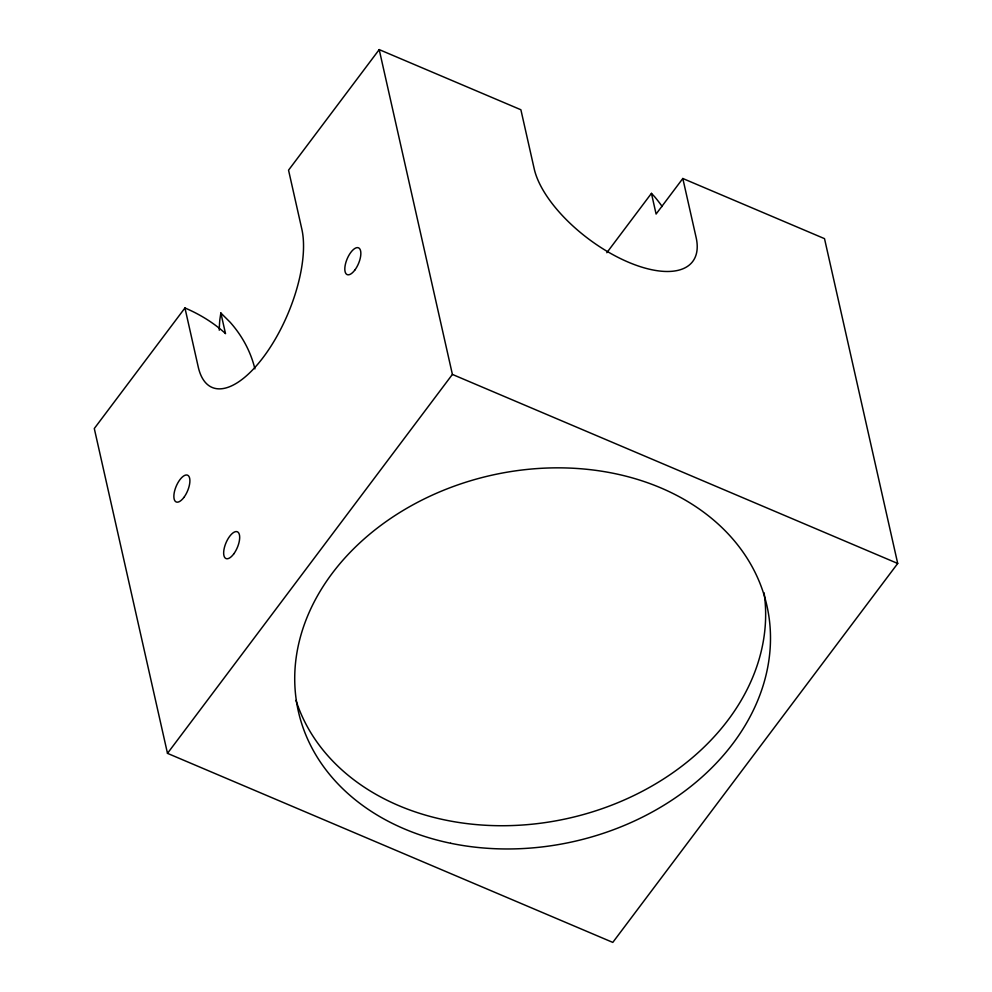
<?xml version="1.0" encoding="UTF-8"?>
<svg xmlns="http://www.w3.org/2000/svg" width="992" height="992" viewBox="0 0 992 992"><rect width="100%" height="100%" fill="white"/><g stroke="black" fill="none" stroke-linecap="round" stroke-linejoin="round"><path stroke-width="1.49" d="M254.907 368.875A169.818 132.717 -12.7 0 0 230.082 322.177L220.856 313.001L219.84 319.598A237.745 185.802 -12.7 0 0 219.269 330.212M220.856 313.001L225.519 333.672L224.291 332.456A169.818 132.717 -12.7 0 0 184.946 307.966L94.29 428.532L167.487 753.35L612.796 942.4L897.71 563.468L824.513 238.65L682.818 178.498L656.096 214.049L651.434 193.378L606.819 252.712M682.818 178.498L696.136 237.559A97.042 44.566 36.9 0 1 628.469 262.235A97.042 44.566 36.9 0 1 534.204 168.814L520.887 109.752L379.204 49.6L288.548 170.165L301.853 229.226A97.042 40.982 -67 0 1 263.364 357.182A97.042 40.982 -67 0 1 198.251 367.015L184.946 307.966M167.487 753.35L452.402 374.418L379.204 49.6M452.402 374.418L897.71 563.468M651.434 193.378L654.596 196.701A237.745 185.802 -12.7 0 1 662.197 206.522M764.063 592.77A240.647 188.071 -12.7 0 1 569.941 817.954A240.647 188.071 -12.7 0 1 295.988 700.402M183.88 497.438A14.558 6.15 -67 0 0 187.612 475.205A14.558 6.15 -67 0 0 174.158 493.098A14.558 6.15 -67 0 0 183.88 497.438M450.641 843.262A240.163 187.699 -12.7 0 0 766.99 606.062A240.163 187.699 -12.7 0 0 380.172 525.896A240.163 187.699 -12.7 0 0 450.641 843.262M354.826 270.084A14.558 6.15 -67 0 0 358.558 247.839A14.558 6.15 -67 0 0 345.104 265.744A14.558 6.15 -67 0 0 354.826 270.084M233.666 554.032A14.558 6.15 -67 0 0 237.398 531.799A14.558 6.15 -67 0 0 223.944 549.704A14.558 6.15 -67 0 0 233.666 554.032"/></g></svg>
